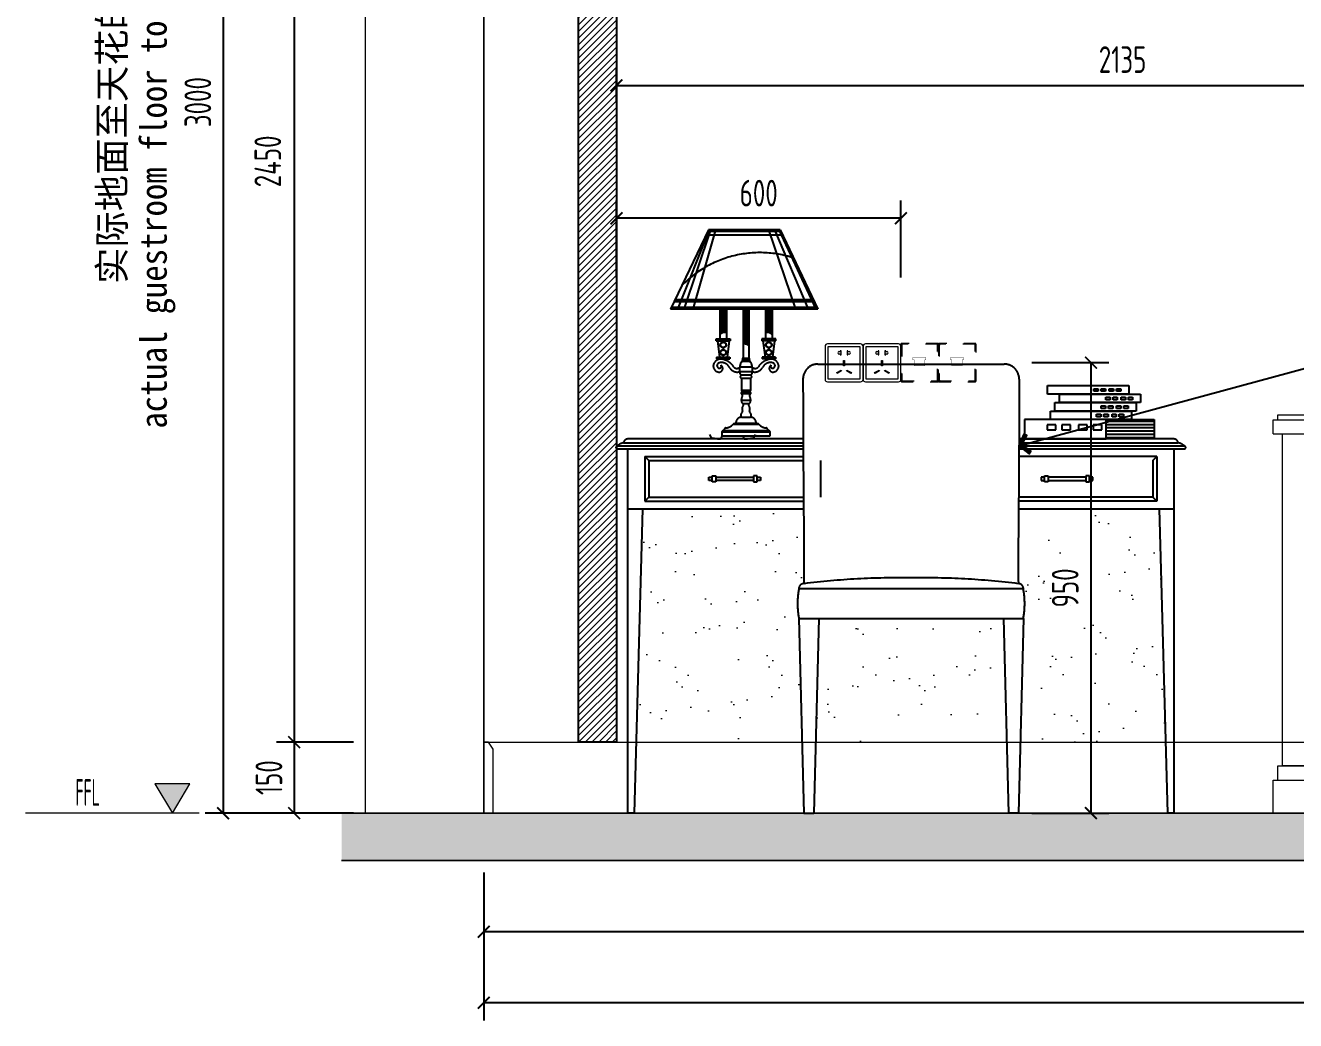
# Model space of a CAD drawing. Header units: millimetres. Extents: x 3162 to 221128, y -144913 to 11496.
# Drawn here: x 204130 to 206809, y -37702 to -35602 of the extents above; entities that cross this region are included whole.
import ezdxf
from ezdxf.enums import TextEntityAlignment as Align
from ezdxf.xclip import XClip

# ---------------------------------------------------------------- set-up
doc = ezdxf.new("R2010")
doc.units = ezdxf.units.MM
doc.header["$LTSCALE"] = 10
doc.header["$XCLIPFRAME"] = 2
doc.linetypes.add('ACAD_ISO03W100', pattern=[30, 12, -18])
doc.linetypes.add('HIDDEN2', pattern=[0.1875, 0.125, -0.0625])
doc.layers.get('Defpoints').update_dxf_attribs({"color": 250})
for name, color, linetype, lineweight in [('Contour【轮廓线】', 94, 'Continuous', 0), ('Elevation【立面图库】', 150, 'Continuous', 0), ('FC-Hatch【平面填充】', 250, 'Continuous', 0), ('FC-Refe【标注引线】', 2, 'Continuous', 0), ('FF-Fixed【固定家具】', 30, 'Continuous', 0), ('FF-Socket【电气】', 124, 'Continuous', 0), ('FF-Text【平面文字】', 2, 'Continuous', 0), ('FF-【活动成品家具】', 51, 'Continuous', 0), ('Finish【完成面】', 2, 'Continuous', 0), ('RC-dimensions', 44, 'Continuous', 0), ('RC-Modelling【天花造型】', 30, 'Continuous', 0), ('Wall【立面墙】', 252, 'Continuous', 0)]:
    doc.layers.add(name, color=color, linetype=linetype, lineweight=lineweight)
doc.layers.add('FIXTURE', color=2, linetype='Continuous')
doc.layers.add('WALL_NEW【新建墙体】', color=4, linetype='Continuous')
doc.styles.add('宋体', font='', dxfattribs={"width": 0.8})
doc.styles.add('尺寸标注', font='ARCHS.SHX', dxfattribs={"width": 0.8})
doc.styles.add('标高', font='ARCHS.SHX', dxfattribs={"width": 0.5})
doc.styles.get('宋体').set_extended_font_data('SimSun')
doc.dimstyles.new('海龙1：25', dxfattribs={"dimscale": 25, "dimtxt": 2.25, "dimasz": 1, "dimexe": 1.5, "dimexo": 1, "dimgap": 1, "dimtad": 1, "dimdec": 0, "dimrnd": 5, "dimdsep": 46, "dimtxsty": '尺寸标注', "dimblk": 'ARCHTICK', "dimblk1": 'ARCHTICK', "dimblk2": 'ARCHTICK', "dimcen": 1, "dimclrd": 44, "dimclre": 44, "dimclrt": 2, "dimadec": 0, "dimazin": 0, "dimtfac": 1, "dimtdec": 0, "dimtix": 1, "dimtmove": 2, "dimatfit": 3, "dimldrblk": 'hl_arrow2', "dimfxl": 5, "dimfxlon": 1, "dimarcsym": 0})

# ---------------------------------------------------------------- blocks, each defined once
blk = doc.blocks.new('海龙工具_踢脚线')
blk.add_lwpolyline([(20, 0), (20, 90), (10, 100), (0, 100)])
blk = doc.blocks.new('_ArchTick')
at = {"color": 2, "linetype": 'ByBlock', "const_width": 0.15}
blk.add_lwpolyline([(-0.5, -0.5), (0.5, 0.5)], dxfattribs=at)
blk = doc.blocks.new('*D549')
at = {"layer": 'Defpoints', "color": 0, "transparency": 16777216}
for p in [(204846.4, -37114.1), (204696.4, -37264.1), (204846.4, -37264.1)]:
    blk.add_point(p, dxfattribs=at)
at = {"layer": 'RC-dimensions', "color": 44, "lineweight": -2, "transparency": 16777216}
for p, q in [((204821.4, -37114.1), (204658.9, -37114.1)), ((204696.4, -37114.1), (204696.4, -37264.1)), ((204821.4, -37264.1), (204658.9, -37264.1))]:
    blk.add_line(p, q, dxfattribs=at)
at = {"layer": 'RC-dimensions', "color": 44, "lineweight": -2, "transparency": 16777216, "xscale": 25, "yscale": 25, "zscale": 25}
for p, rotation in [((204696.4, -37114.1), 90), ((204696.4, -37264.1), 270)]:
    blk.add_blockref('_ArchTick', p, dxfattribs=dict(at, rotation=rotation))
at = {"layer": 'RC-dimensions', "color": 2, "transparency": 16777216, "insert": (204643.3, -37189.1), "char_height": 56.25, "attachment_point": 5, "rotation": 90, "style": '尺寸标注'}
blk.add_mtext('150', dxfattribs=at)
blk = doc.blocks.new('hl_arrow2')
at = {"color": 2}
blk.add_line((-0.22, 0), (-1, 0), dxfattribs=at)
blk.add_lwpolyline([(-0.22, 0), (-0.86, -0.69), (-0.65, -0.86), (0, 0), (-0.65, 0.86), (-0.86, 0.69)], close=True, dxfattribs=at)
for points in [[(-0.86, 0.69), (-0.65, 0.86), (-0.22, 0), (0, 0)], [(-0.86, -0.69), (-0.65, -0.86), (-0.22, 0), (0, 0)]]:
    blk.add_solid(points, dxfattribs=at)
blk = doc.blocks.new('*D550')
at = {"layer": 'Defpoints', "color": 0, "transparency": 16777216}
for p in [(204846.4, -34264.1), (204546.4, -37264.1), (204846.4, -37264.1)]:
    blk.add_point(p, dxfattribs=at)
at = {"layer": 'RC-dimensions', "color": 44, "lineweight": -2, "transparency": 16777216}
for p, q in [((204671.4, -34264.1), (204508.9, -34264.1)), ((204546.4, -34264.1), (204546.4, -37264.1)), ((204671.4, -37264.1), (204508.9, -37264.1))]:
    blk.add_line(p, q, dxfattribs=at)
at = {"layer": 'RC-dimensions', "color": 44, "lineweight": -2, "transparency": 16777216, "xscale": 25, "yscale": 25, "zscale": 25}
for p, rotation in [((204546.4, -34264.1), 90), ((204546.4, -37264.1), 270)]:
    blk.add_blockref('_ArchTick', p, dxfattribs=dict(at, rotation=rotation))
at = {"layer": 'RC-dimensions', "color": 2, "transparency": 16777216, "insert": (204493.3, -35764.1), "char_height": 56.25, "attachment_point": 5, "rotation": 90, "style": '尺寸标注'}
blk.add_mtext('3000', dxfattribs=at)
blk = doc.blocks.new('海龍_立面标识')
at = {"style": '宋体', "width": 0.9, "flags": 8}
blk.add_attdef('FLOOR_HEIGHT', text='', height=2.25, rotation=90, dxfattribs=at).set_placement((0, 0), align=Align.CENTER)
at = {"style": '宋体', "flags": 8}
blk.add_attdef('HEIGHT', text='', height=2.25, rotation=90, dxfattribs=at).set_placement((-3.5, 0), align=Align.CENTER)
blk = doc.blocks.new('hl_Elevation-A2')
blk.add_hatch(color=150).paths.add_polyline_path([(3.74, 2.47), (2.27, 0), (0.8, 2.47)])
at = {"color": 150}
blk.add_line((0, 0), (14.67, 0), dxfattribs=at)
blk.add_lwpolyline([(3.74, 2.47), (2.27, 0), (0.8, 2.47)], close=True, dxfattribs=at)
at = {"color": 2, "style": '标高', "width": 0.8, "flags": 8}
blk.add_attdef('HEIGHT', text='', height=2.25, dxfattribs=at).set_placement((9.42, 1.75), align=Align.MIDDLE_CENTER)
blk = doc.blocks.new('*D554')
at = {"layer": 'Defpoints', "color": 0, "transparency": 16777216}
for p in [(205096.4, -37364.1), (209646.4, -37364.1), (205096.4, -37514.1)]:
    blk.add_point(p, dxfattribs=at)
at = {"layer": 'RC-dimensions', "color": 44, "lineweight": -2, "transparency": 16777216}
for p, q in [((205096.4, -37389.1), (205096.4, -37551.6)), ((209646.4, -37389.1), (209646.4, -37551.6)), ((209646.4, -37514.1), (205096.4, -37514.1))]:
    blk.add_line(p, q, dxfattribs=at)
at = {"layer": 'RC-dimensions', "color": 44, "lineweight": -2, "transparency": 16777216, "xscale": 25, "yscale": 25, "zscale": 25, "rotation": 180}
blk.add_blockref('_ArchTick', (205096.4, -37514.1), dxfattribs=at)
at = {"layer": 'RC-dimensions', "color": 44, "lineweight": -2, "transparency": 16777216, "xscale": 25, "yscale": 25, "zscale": 25}
blk.add_blockref('_ArchTick', (209646.4, -37514.1), dxfattribs=at)
at = {"layer": 'RC-dimensions', "color": 2, "transparency": 16777216, "insert": (207371.4, -37458.7), "char_height": 56.25, "attachment_point": 5, "style": '尺寸标注'}
blk.add_mtext('4550', dxfattribs=at)
blk = doc.blocks.new('*D555')
at = {"layer": 'Defpoints', "color": 0, "transparency": 16777216}
for p in [(205096.4, -37364.1), (209646.4, -37364.1), (205096.4, -37664.1)]:
    blk.add_point(p, dxfattribs=at)
at = {"layer": 'RC-dimensions', "color": 44, "lineweight": -2, "transparency": 16777216}
for p, q in [((205096.4, -37539.1), (205096.4, -37701.6)), ((209646.4, -37539.1), (209646.4, -37701.6)), ((209646.4, -37664.1), (205096.4, -37664.1))]:
    blk.add_line(p, q, dxfattribs=at)
at = {"layer": 'RC-dimensions', "color": 44, "lineweight": -2, "transparency": 16777216, "xscale": 25, "yscale": 25, "zscale": 25, "rotation": 180}
blk.add_blockref('_ArchTick', (205096.4, -37664.1), dxfattribs=at)
at = {"layer": 'RC-dimensions', "color": 44, "lineweight": -2, "transparency": 16777216, "xscale": 25, "yscale": 25, "zscale": 25}
blk.add_blockref('_ArchTick', (209646.4, -37664.1), dxfattribs=at)
at = {"layer": 'RC-dimensions', "color": 2, "transparency": 16777216, "insert": (207371.4, -37608.7), "char_height": 56.25, "attachment_point": 5, "style": '尺寸标注'}
blk.add_mtext('4550', dxfattribs=at)
blk = doc.blocks.new('海龙_05140578')
at = {"layer": 'WALL_NEW【新建墙体】'}
h = blk.add_hatch(dxfattribs=at)
h.set_pattern_fill('ANSI31', color=8, scale=20, style=0)
h.set_pattern_definition([(45, (-3175, 1275), (-44.9013, 44.9013), [])])
h.paths.add_polyline_path([(-3095, 1875), (-3175, 1875), (-3175, 1275), (-3095, 1275)])
h.paths.add_polyline_path([(-3095, -1275), (-3175, -1275), (-3175, -1875), (-3095, -1875)])
h.paths.add_polyline_path([(1355, 125), (1175, 125), (1175, -335), (1295, -335), (1295, 5), (1355, 5)])
h.paths.add_polyline_path([(1295, 1875), (1175, 1875), (1175, 1275), (1295, 1275)])
h.paths.add_polyline_path([(1295, -1575), (1175, -1575), (1175, -1875), (1295, -1875)])
h.paths.add_polyline_path([(3375, 325), (3135, 325), (3135, 125), (2157.1, 125), (2157.1, 5), (3375, 5)])
h.paths.add_polyline_path([(2320, 1875), (2200, 1875), (2200, 1275), (2320, 1275)])
blk = doc.blocks.new('立面11165974')
at = {"layer": 'FIXTURE', "linetype": 'HIDDEN2', "ltscale": 600}
h = blk.add_hatch(dxfattribs=at)
h.set_pattern_fill('ANSI31', color=8, scale=43.2, angle=315, style=0)
h.set_pattern_definition([(180, (73999.111, -28892.829), (-2e-15, 6.6), [])])
h.paths.add_polyline_path([(411.6, 750), (411.6, 788.7), (507.6, 788.7), (507.6, 750)])
at = {"layer": 'FIXTURE', "color": 8, "linetype": 'HIDDEN2', "ltscale": 600}
for p, q in [((-385.4, 1169), (-461.3, 1010.4)), ((-384.4, 1169), (-447.3, 1010.4)), ((-381.4, 1169), (-434.9, 1010.4)), ((-371.5, 1169), (-416.6, 1010.4)), ((-237, 1158.2), (-390.6, 1158.2)), ((-242.1, 1169), (-385.4, 1169)), ((-240.6, 1165.8), (-385.2, 1165.8)), ((-265.3, 1169), (-211, 1010.4)), ((-253, 1169), (-185.4, 1010.4)), ((-244.2, 1169), (-170.2, 1010.4)), ((-242.1, 1169), (-166.3, 1010.4)), ((-173.1, 1024.7), (-454.4, 1024.7)), ((-175.2, 1029.1), (-452.3, 1029.1)), ((-166.3, 1010.4), (-461.3, 1010.4)), ((-167.8, 1013.6), (-459.7, 1013.6)), ((-362.7, 1010.4), (-362.7, 950.5)), ((-361.9, 1010.4), (-361.9, 959.6)), ((-360.6, 1010.4), (-360.6, 960.8)), ((-357.1, 1010.4), (-357.1, 962.8)), ((-353.3, 1010.4), (-353.3, 963.5)), ((-349.3, 1010.4), (-349.3, 950.5)), ((-315.7, 1010.4), (-315.7, 912.8)), ((-313.4, 1010.4), (-313.4, 940.3)), ((-309.6, 1010.4), (-309.6, 939.7)), ((-307.4, 1010.4), (-307.4, 938.7)), ((-306.1, 1010.4), (-306.1, 937.3)), ((-305.6, 1010.4), (-305.6, 936.6)), ((-304.9, 1010.4), (-304.9, 912.8)), ((-271.3, 1010.4), (-271.3, 950.5)), ((-267.2, 1010.4), (-267.2, 963.5)), ((-263.5, 1010.4), (-263.5, 962.8)), ((-259.9, 1010.4), (-259.9, 960.8)), ((-258.6, 1010.4), (-258.6, 959.6)), ((-257.9, 1010.4), (-257.9, 950.5)), ((-369.9, 946.7), (-370.1, 950.5)), ((-370.1, 950.5), (-341.8, 950.5)), ((-369.9, 946.7), (-342.1, 946.7)), ((-367.7, 946.7), (-363.7, 914.2)), ((-344.3, 946.7), (-348.3, 914.2)), ((-341.8, 950.5), (-342.1, 946.7)), ((-250.4, 950.5), (-278.7, 950.5)), ((-278.7, 950.5), (-278.4, 946.7)), ((-250.7, 946.7), (-278.4, 946.7)), ((-276.3, 946.7), (-272.2, 914.2)), ((-252.9, 946.7), (-256.9, 914.2)), ((-250.7, 946.7), (-250.4, 950.5)), ((-369.6, 914.2), (-369.6, 910.4)), ((-369.6, 914.2), (-342.8, 914.2)), ((-369.6, 910.4), (-342.8, 910.4)), ((-342.8, 914.2), (-342.8, 910.4)), ((-297.7, 893.8), (-322.8, 893.8)), ((-317.6, 906.4), (-303, 906.4)), ((-303.2, 909.3), (-317.3, 909.3)), ((-303.6, 911.4), (-317, 911.4)), ((-303.6, 905), (-317, 905)), ((-251, 914.2), (-277.8, 914.2)), ((-277.8, 914.2), (-277.8, 910.4)), ((-251, 910.4), (-277.8, 910.4)), ((-251, 914.2), (-251, 910.4)), ((-166.1, 900), (207.2, 900)), ((-297.5, 884.7), (-323.1, 884.7)), ((-301.5, 877.5), (-319, 877.5)), ((-319, 871.4), (-319, 847)), ((-301.5, 871.4), (-319, 871.4)), ((-301.5, 871.4), (-301.5, 847)), ((-301.5, 847), (-319, 847)), ((-301.5, 843.7), (-319, 843.7)), ((-301.5, 840.3), (-319, 840.3)), ((293.9, 839.9), (293.9, 857)), ((293.9, 857), (456.7, 857)), ((456.7, 857), (456.7, 839.9)), ((-301.5, 826.9), (-319, 826.9)), ((-305, 820.1), (-315.6, 820.1)), ((456.7, 839.9), (293.9, 839.9)), ((308.7, 805.8), (308.7, 822.8)), ((308.7, 822.8), (471.4, 822.8)), ((317.8, 822.8), (317.8, 839.9)), ((317.8, 839.9), (480.5, 839.9)), ((480.5, 822.8), (317.8, 822.8)), ((471.4, 822.8), (471.4, 805.8)), ((480.5, 839.9), (480.5, 822.8)), ((-301.5, 793.3), (-319, 793.3)), ((-301.5, 793.3), (-319, 793.3)), ((299.6, 788.7), (299.6, 805.8)), ((299.6, 805.8), (462.3, 805.8)), ((471.4, 805.8), (308.7, 805.8)), ((462.3, 805.8), (462.3, 788.7)), ((-358.3, 764.4), (-262.8, 764.4)), ((-263.9, 766.3), (-356.6, 766.3)), ((-283.9, 778.9), (-336.7, 778.9)), ((-288.8, 780.7), (-331.9, 780.7)), ((247.8, 788.7), (247.8, 750)), ((411.6, 788.7), (247.8, 788.7)), ((462.3, 788.7), (299.6, 788.7)), ((411.6, 788.7), (507.6, 788.7)), ((411.6, 750), (411.6, 788.7)), ((411.6, 750), (411.6, 788.7)), ((507.6, 788.7), (507.6, 750)), ((-555.9, 742), (-195.7, 742)), ((-195.7, 750), (-547.9, 750)), ((-383.5, 758.9), (-379.9, 752.1)), ((-358.4, 755.5), (-361.3, 750)), ((-262.2, 755.5), (-358.4, 755.5)), ((-316.7, 755.5), (-313.9, 750)), ((-291.6, 758.9), (-295.2, 752)), ((547.9, 750), (236.8, 750)), ((236.8, 742), (555.9, 742)), ((247.8, 750), (411.6, 750)), ((507.6, 750), (411.6, 750)), ((-567.9, 736), (-195.7, 736)), ((-567.9, 730), (-195.6, 730)), ((-512.9, 715), (-195.5, 715)), ((-504.9, 707), (-512.9, 715)), ((-512.9, 715), (-512.9, 625)), ((236.7, 730), (567.9, 730)), ((512.9, 715), (236.7, 715)), ((236.8, 736), (567.9, 736)), ((504.9, 707), (512.9, 715)), ((512.9, 715), (512.9, 625)), ((-504.9, 707), (-195.5, 707)), ((-504.9, 707), (-504.9, 633)), ((-160.9, 707), (-160.9, 633)), ((504.9, 707), (504.9, 633)), ((-504.9, 633), (-512.9, 625)), ((-512.9, 625), (-194.9, 625)), ((-504.9, 633), (-195, 633)), ((504.9, 633), (236.1, 633)), ((512.9, 625), (236.1, 625)), ((504.9, 633), (512.9, 625)), ((-547.9, 610), (-194.8, 610)), ((-517.9, 610), (-534.2, 0)), ((235.9, 610), (547.9, 610)), ((517.9, 610), (534.2, 0)), ((-204.4, 450), (245.6, 450)), ((-204.4, 390), (245.6, 390)), ((-204.4, 390), (-194.4, 0)), ((-164.4, 390), (-174.4, 0)), ((205.6, 390), (215.6, 0)), ((245.6, 390), (235.6, 0)), ((-534.2, 0), (-547.9, 0)), ((-194.4, 0), (-174.4, 0)), ((235.6, 0), (215.6, 0)), ((547.9, 0), (534.2, 0))]:
    blk.add_line(p, q, dxfattribs=at)
for points in [[(-323.1, 884.7, -0.340587), (-343.5, 893.3, 0.384394), (-365.2, 902.1, 0.620613), (-365.5, 892.2, 0.76288), (-360.1, 897.6, -0.648297), (-362.6, 884.1, -0.619916), (-374, 902.4, -0.312683), (-358.5, 909.8, -0.218759), (-334.6, 893.9, 0.419793), (-322.8, 893.8, 3.372215)], [(-317, 905, 0.278975), (-321.3, 901.6, 0.097725), (-322.8, 882.1, 0.262233), (-319, 877.5)], [(-315.7, 913, -0.414419), (-317, 911.4, 0.414675), (-317.3, 909.3, 0.367029), (-317.6, 906.4, 0.894042), (-317, 905, 0.071876)], [(-304.9, 913, 0.414419), (-303.6, 911.4, -0.414675), (-303.2, 909.3, -0.367029), (-303, 906.4, -0.894042), (-303.6, 905, -0.071876)], [(-303.6, 905, -0.278975), (-299.3, 901.6, -0.097725), (-297.7, 882.1, -0.262233), (-301.5, 877.5)], [(-297.5, 884.7, 0.340587), (-277, 893.3, -0.384394), (-255.4, 902.1, -0.620613), (-255, 892.2, -0.76288), (-260.4, 897.6, 0.648297), (-257.9, 884.1, 0.619916), (-246.6, 902.4, 0.312683), (-262, 909.8, 0.218759), (-285.9, 893.9, -0.419793), (-297.7, 893.8, -3.372215)], [(-319, 877.5, 0.910362), (-319, 871.4)], [(-301.5, 877.5, -0.910362), (-301.5, 871.4)], [(-319, 847, -0.705081), (-319, 843.7, 0.732868), (-319, 840.3, -0.498421), (-317.5, 836.2, 0.158011), (-319.6, 826.1)], [(-301.5, 847, 0.705081), (-301.5, 843.7, -0.732868), (-301.5, 840.3, 0.498421), (-303, 836.2, -0.158011), (-300.9, 826.1)], [(-315.6, 820.1, -0.447563), (-316.2, 816.7, 0.234906), (-317.3, 805.9, -0.341212), (-318.3, 802.6, 0.474969), (-319, 793.3, 0.401145)], [(-319.6, 826.1, 0.27681), (-315.6, 820.1)], [(-305, 820.1, 0.447563), (-304.4, 816.7, -0.234906), (-303.2, 805.9, 0.341212), (-302.2, 802.6, -0.474969), (-301.5, 793.3, -0.401145)], [(-300.9, 826.1, -0.27681), (-305, 820.1)], [(-319, 793.3, 0.254708), (-327.6, 789.9, 0.149285), (-330.5, 783.1, -0.367808), (-333, 780.7, 0.20011), (-336.7, 778.9, -0.198536), (-350.7, 772.1, 0.352001), (-353.5, 769.6, -0.314681), (-356.6, 766.3, 0.451111), (-358.4, 763.3), (-358.4, 755.5)], [(-301.5, 793.3, -0.254708), (-293, 789.9, -0.149285), (-290, 783.1, 0.367808), (-287.5, 780.7, -0.20011), (-283.9, 778.9, 0.198536), (-269.9, 772.1, -0.352001), (-267.1, 769.6, 0.314681), (-263.9, 766.3, -0.451111), (-262.2, 763.3), (-262.2, 755.5)]]:
    blk.add_lwpolyline(points, format="xyb", dxfattribs=at)
for points in [[(395.3, 850.6), (395.3, 845.5), (386.8, 845.5), (386.8, 850.6)], [(409.8, 850.6), (409.8, 845.5), (401.3, 845.5), (401.3, 850.6)], [(426, 850.6), (426, 845.5), (417.5, 845.5), (417.5, 850.6)], [(440.6, 850.6), (440.6, 845.5), (432, 845.5), (432, 850.6)], [(410.1, 816.5), (410.1, 811.3), (401.6, 811.3), (401.6, 816.5)], [(419.2, 833.5), (419.2, 828.4), (410.7, 828.4), (410.7, 833.5)], [(424.6, 816.5), (424.6, 811.3), (416.1, 811.3), (416.1, 816.5)], [(433.7, 833.5), (433.7, 828.4), (425.2, 828.4), (425.2, 833.5)], [(440.8, 816.5), (440.8, 811.3), (432.3, 811.3), (432.3, 816.5)], [(449.9, 833.5), (449.9, 828.4), (441.4, 828.4), (441.4, 833.5)], [(455.3, 816.5), (455.3, 811.3), (446.8, 811.3), (446.8, 816.5)], [(464.4, 833.5), (464.4, 828.4), (455.9, 828.4), (455.9, 833.5)], [(401, 799.4), (401, 794.3), (392.4, 794.3), (392.4, 799.4)], [(415.5, 799.4), (415.5, 794.3), (407, 794.3), (407, 799.4)], [(431.7, 799.4), (431.7, 794.3), (423.2, 794.3), (423.2, 799.4)], [(446.2, 799.4), (446.2, 794.3), (437.7, 794.3), (437.7, 799.4)], [(293.1, 778.6), (293.1, 768.1), (310.6, 768.1), (310.6, 778.6)], [(322.7, 778.6), (322.7, 768.1), (340.2, 768.1), (340.2, 778.6)], [(355.9, 778.6), (355.9, 768.1), (373.3, 768.1), (373.3, 778.6)], [(385.5, 778.6), (385.5, 768.1), (402.9, 768.1), (402.9, 778.6)], [(-378, 676.2), (-370.4, 676.2), (-370.4, 663.8), (-378, 663.8)], [(-287.9, 676.2), (-295.5, 676.2), (-295.5, 663.8), (-287.9, 663.8)], [(287.9, 676.2), (295.5, 676.2), (295.5, 663.8), (287.9, 663.8)], [(378, 676.2), (370.4, 676.2), (370.4, 663.8), (378, 663.8)]]:
    blk.add_lwpolyline(points, close=True, dxfattribs=at)
for points in [[(-547.9, 730), (-547.9, 0)], [(547.9, 0), (547.9, 730)], [(-378, 666.7), (-385, 666.7), (-385, 673.3), (-378, 673.3)], [(-370.4, 673.3), (-295.5, 673.3)], [(-295.5, 666.7), (-370.4, 666.7)], [(-287.9, 673.3), (-280.9, 673.3), (-280.9, 666.7), (-287.9, 666.7)], [(287.9, 673.3), (280.9, 673.3), (280.9, 666.7), (287.9, 666.7)], [(370.4, 673.3), (295.5, 673.3)], [(295.5, 666.7), (370.4, 666.7)], [(378, 666.7), (385, 666.7), (385, 673.3), (378, 673.3)]]:
    blk.add_lwpolyline(points, dxfattribs=at)
for centre, radius in [((-355.9, 938.5), 5.88), ((-355.9, 938.5), 5.16), ((-264.6, 938.5), 5.88), ((-264.6, 938.5), 5.16), ((-355.9, 923.3), 5.88), ((-355.9, 923.3), 5.16), ((-264.6, 923.3), 5.88), ((-264.6, 923.3), 5.16)]:
    blk.add_circle(centre, radius, dxfattribs=at)
for centre, radius, start, end in [((-282.6, 905.3), 218.1, 72.0195, 135.7427), ((-353.1, 951.5), 12, 71.3744, 143.3848), ((-267.5, 951.5), 12, 36.6152, 108.6256), ((-313.5, 928.3), 12, 44.1677, 100.389), ((-166.1, 870), 30, 90, 180.0812), ((207.2, 870), 30, 359.9188, 90), ((-554, 723.2), 18.9, 95.8103, 137.3198), ((-546.3, 740.4), 9.77, 99.6111, 170.3889), ((-337.5, 1051.2), 302.1, 261.9373, 265.496), ((-337.5, 1051.2), 302.1, 274.4954, 278.053), ((546.3, 740.4), 9.77, 9.6111, 80.3889), ((554, 723.2), 18.9, 42.6802, 84.1897), ((-567.9, 733), 3, 90, 270), ((567.9, 733), 3, 270, 90), ((-194.4, 450), 10, 90, 180), ((-4.4, -1066.9), 1538.6, 89.0714, 97.0957), ((45.5, -1066.9), 1538.6, 82.9043, 90.9286), ((235.6, 450), 10, 0, 90), ((-39.5, 420), 167.6, 169.6902, 190.3098), ((80.6, 420), 167.6, 349.6902, 10.3098)]:
    blk.add_arc(centre, radius, start, end, dxfattribs=at)
for points in [[(-196.1, 870), (-195.7, 610.7), (-193.2, 512.6), (-194.4, 461.4), (-194.4, 460)], [(237.2, 870), (236.8, 610.7), (234.3, 512.6), (235.5, 461.4), (235.6, 460)]]:
    blk.add_open_spline(points, degree=3, knots=[190.757336, 190.757336, 190.757336, 190.757336, 485.422582, 489.783267, 489.783267, 489.783267, 489.783267], dxfattribs=at)
blk = doc.blocks.new('海龙_05146770')
at = {"layer": 'FF-【活动成品家具】'}
for p, q in [((-740, 420), (740, 420)), ((-750, 380), (750, 380)), ((-740, -320), (740, -320)), ((-750, -350), (750, -350)), ((-750, -420), (750, -420))]:
    blk.add_line(p, q, dxfattribs=at)
at = {"layer": 'FF-【活动成品家具】', "color": 8}
for p, q in [((-740, 410), (740, 410)), ((-80, 300), (-100, 270)), ((-80, 300), (-100, -220)), ((80, 300), (100, 270)), ((80, 300), (100, -220)), ((-650, 250), (-630, 243.3)), ((-455, 250), (-475, 243.3)), ((455, 250), (475, 243.3)), ((650, 250), (630, 243.3)), ((-295, -240), (-275, 231)), ((295, -240), (275, 231)), ((-650, -240), (-630, -220)), ((-455, -240), (-475, -220)), ((-80, -240), (-275, -220)), ((80, -240), (275, -220)), ((455, -240), (475, -220)), ((650, -240), (630, -220))]:
    blk.add_line(p, q, dxfattribs=at)
at = {"layer": 'FF-【活动成品家具】'}
for points in [[(-750, 380), (-750, 410), (-740, 410), (-740, 420)], [(750, 380), (750, 410), (740, 410), (740, 420)], [(-750, -420), (-750, -350), (-740, -350), (-740, -320), (-730, -320), (-730, 380)], [(-395, -420), (-395, -350), (-385, -350), (-385, -320), (-375, -320), (-375, 380)], [(395, -420), (395, -350), (385, -350), (385, -320), (375, -320), (375, 380)], [(750, -420), (750, -350), (740, -350), (740, -320), (730, -320), (730, 380)]]:
    blk.add_lwpolyline(points, dxfattribs=at)
for points in [[(-730, 380), (-375, 380), (-375, -320), (-730, -320)], [(-730, 380), (-375, 380), (-375, -320), (-730, -320)], [(-375, 380), (0, 380), (0, -320), (-375, -320)]]:
    blk.add_lwpolyline(points, close=True, dxfattribs=at)
for points in [[(-455, 250), (-455, -240), (-650, -240), (-650, 250, -0.51712)], [(650, 250), (650, -240), (455, -240), (455, 250, -0.51712)]]:
    blk.add_lwpolyline(points, format="xyb", close=True, dxfattribs=at)
at = {"layer": 'FF-【活动成品家具】', "color": 8}
for points in [[(-457.7, 249.1), (-457.7, -237.3), (-647.3, -237.3), (-647.3, 249.1, -0.512547)], [(-459.5, 248.6), (-459.5, -235.5), (-645.5, -235.5), (-645.5, 248.6, -0.509313)], [(-82.7, 295.9), (-82.7, -237.3), (-292.3, -237.3), (-292.3, 247.4, 0.092778)], [(82.7, 295.9), (82.7, -237.3), (292.3, -237.3), (292.3, 247.4, -0.092778)], [(647.3, 249.1), (647.3, -237.3), (457.7, -237.3), (457.7, 249.1, -0.512547)], [(645.5, 248.6), (645.5, -235.5), (459.5, -235.5), (459.5, 248.6, -0.509313)], [(-468.2, 245.7), (-468.2, -226.8), (-636.8, -226.8), (-636.8, 245.7, -0.493022)], [(-469.8, 245.1), (-469.8, -225.2), (-635.2, -225.2), (-635.2, 245.1, -0.489692)], [(-474.7, 243.4), (-474.7, -220.3), (-630.3, -220.3), (-630.3, 243.4, -0.479414)], [(-475, 243.3), (-475, -220), (-630, -220), (-630, 243.3, -0.478825)], [(-84.5, 293.1), (-84.5, -235.5), (-290.5, -235.5), (-290.5, 245.7, 0.090816)], [(-93.2, 280.1), (-93.2, -226.8), (-281.8, -226.8), (-281.8, 237.5, 0.081761)], [(-94.8, 277.6), (-94.8, -225.2), (-280.2, -225.2), (-280.2, 235.9, 0.080064)], [(-99.7, 270.4), (-99.7, -220.3), (-275.3, -220.3), (-275.3, 231.3, 0.07512)], [(-100, 270), (-100, -220), (-275, -220), (-275, 231, 0.074849)], [(84.5, 293.1), (84.5, -235.5), (290.5, -235.5), (290.5, 245.7, -0.090816)], [(93.2, 280.1), (93.2, -226.8), (281.8, -226.8), (281.8, 237.5, -0.081761)], [(94.8, 277.6), (94.8, -225.2), (280.2, -225.2), (280.2, 235.9, -0.080064)], [(99.7, 270.4), (99.7, -220.3), (275.3, -220.3), (275.3, 231.3, -0.07512)], [(100, 270), (100, -220), (275, -220), (275, 231, -0.074849)], [(636.8, 245.7), (636.8, -226.8), (468.2, -226.8), (468.2, 245.7, -0.493022)], [(635.2, 245.1), (635.2, -225.2), (469.8, -225.2), (469.8, 245.1, -0.489692)], [(630.3, 243.4), (630.3, -220.3), (474.7, -220.3), (474.7, 243.4, -0.479414)], [(630, 243.3), (630, -220), (475, -220), (475, 243.3, -0.478825)]]:
    blk.add_lwpolyline(points, format="xyb", close=True, dxfattribs=at)
at = {"layer": 'FF-【活动成品家具】'}
for points in [[(-80, 300), (-80, 300), (-80, -240), (-295, -240), (-295, 250, 0.0961), (-79.1, 300.4)], [(80, 300), (80, 300), (80, -240), (295, -240), (295, 250, -0.0961), (79.1, 300.4)]]:
    blk.add_lwpolyline(points, format="xyb", dxfattribs=at)
blk = doc.blocks.new('*D659')
at = {"layer": 'Defpoints', "color": 0, "transparency": 16777216}
for p in [(206227.2, -36313.7), (206227.2, -37264.1), (206377.2, -37264.1)]:
    blk.add_point(p, dxfattribs=at)
at = {"layer": 'RC-dimensions', "color": 44, "lineweight": -2, "transparency": 16777216}
for p, q in [((206252.2, -36313.7), (206414.7, -36313.7)), ((206377.2, -36313.7), (206377.2, -37264.1)), ((206252.2, -37264.1), (206414.7, -37264.1))]:
    blk.add_line(p, q, dxfattribs=at)
at = {"layer": 'RC-dimensions', "color": 44, "lineweight": -2, "transparency": 16777216, "xscale": 25, "yscale": 25, "zscale": 25}
for p, rotation in [((206377.2, -36313.7), 90), ((206377.2, -37264.1), 270)]:
    blk.add_blockref('_ArchTick', p, dxfattribs=dict(at, rotation=rotation))
at = {"layer": 'RC-dimensions', "color": 2, "transparency": 16777216, "insert": (206322.9, -36788.9), "char_height": 56.25, "attachment_point": 5, "rotation": 90, "style": '尺寸标注'}
blk.add_mtext('950', dxfattribs=at)
blk = doc.blocks.new('海龙工具_插座_300高')
at = {"linetype": 'ACAD_ISO03W100', "ltscale": 0.2}
blk.add_lwpolyline([(-39.6, 38.3), (-39.6, -39, 0.414214), (-37.8, -40.8), (37.8, -40.8, 0.414214), (39.6, -39), (39.6, 38.3, 0.414214), (37.8, 40.1), (-37.8, 40.1, 0.414214)], format="xyb", close=True, dxfattribs=at)
at = {"color": 8, "linetype": 'ACAD_ISO03W100', "ltscale": 0.2}
blk.add_lwpolyline([(-37.8, 36.5), (-37.8, -37.2, 0.414214), (-36, -39), (36, -39, 0.414214), (37.8, -37.2), (37.8, 36.5, 0.414214), (36, 38.3), (-36, 38.3, 0.414214)], format="xyb", close=True, dxfattribs=at)
at = {"linetype": 'ACAD_ISO03W100', "ltscale": 0.2, "const_width": 0.675}
blk.add_lwpolyline([(-14.2, 10.2), (13, 10.2), (13, 5.7), (10.5, 5.7), (10.5, -7.1), (-11.7, -7.1), (-11.7, 5.7), (-14.2, 5.7)], close=True, dxfattribs=at)
blk = doc.blocks.new('海龙_05148590')
at = {"layer": 'FF-Socket【电气】'}
for points in [[(40, -35), (40, 35, 0.414214), (35, 40), (-35, 40, 0.414214), (-40, 35), (-40, -35, 0.414214), (-35, -40), (35, -40, 0.414214)], [(-7.9, 16.7), (-6.3, 16.7), (-6.3, 25.5), (-7.9, 25.5), (-7.9, 23.5), (-9.5, 23.5, 1.571411), (-9.5, 18.7), (-7.9, 18.7)], [(7.9, 23.5), (7.9, 25.5), (6.3, 25.5), (6.3, 16.7), (7.9, 16.7), (7.9, 18.7), (9.5, 18.7, 1.571411), (9.5, 23.5)]]:
    blk.add_lwpolyline(points, format="xyb", close=True, dxfattribs=at)
for points in [[(34, -34), (34, 34), (-34, 34), (-34, -34)], [(-1, -6.1), (-1, 4.7), (1, 4.7), (1, -6.1)], [(-5.3, -16.8), (-14.5, -22.2), (-15.5, -20.5), (-6.2, -15.2)], [(6.2, -15.2), (15.5, -20.5), (14.5, -22.2), (5.3, -16.8)]]:
    blk.add_lwpolyline(points, close=True, dxfattribs=at)
blk = doc.blocks.new('海龙_05144233')
at = {"layer": 'FF-Socket【电气】'}
for points in [[(40, -35), (40, 35, 0.414214), (35, 40), (-35, 40, 0.414214), (-40, 35), (-40, -35, 0.414214), (-35, -40), (35, -40, 0.414214)], [(-7.9, 16.7), (-6.3, 16.7), (-6.3, 25.5), (-7.9, 25.5), (-7.9, 23.5), (-9.5, 23.5, 1.571411), (-9.5, 18.7), (-7.9, 18.7)], [(7.9, 23.5), (7.9, 25.5), (6.3, 25.5), (6.3, 16.7), (7.9, 16.7), (7.9, 18.7), (9.5, 18.7, 1.571411), (9.5, 23.5)]]:
    blk.add_lwpolyline(points, format="xyb", close=True, dxfattribs=at)
for points in [[(34, -34), (34, 34), (-34, 34), (-34, -34)], [(-1, -6.1), (-1, 4.7), (1, 4.7), (1, -6.1)], [(-5.3, -16.8), (-14.5, -22.2), (-15.5, -20.5), (-6.2, -15.2)], [(6.2, -15.2), (15.5, -20.5), (14.5, -22.2), (5.3, -16.8)]]:
    blk.add_lwpolyline(points, close=True, dxfattribs=at)
blk = doc.blocks.new('海龙_05147300')
at = {"layer": 'FF-Fixed【固定家具】'}
for name, p in [('海龙_05148590', (-119.2, -0.4)), ('海龙_05144233', (-39.2, -0.4))]:
    blk.add_blockref(name, p, dxfattribs=at)
at = {"layer": 'FF-Socket【电气】'}
for p in [(40.4, 0.4), (119.6, 0.4)]:
    blk.add_blockref('海龙工具_插座_300高', p, dxfattribs=at)
blk = doc.blocks.new('*D662')
at = {"layer": 'Defpoints', "color": 0, "transparency": 16777216}
for p in [(205376.4, -36009.2), (205376.4, -36159.2), (205976.4, -36159.2)]:
    blk.add_point(p, dxfattribs=at)
at = {"layer": 'RC-dimensions', "color": 44, "lineweight": -2, "transparency": 16777216}
for p, q in [((205376.4, -36134.2), (205376.4, -35971.7)), ((205976.4, -36134.2), (205976.4, -35971.7)), ((205976.4, -36009.2), (205376.4, -36009.2))]:
    blk.add_line(p, q, dxfattribs=at)
at = {"layer": 'RC-dimensions', "color": 44, "lineweight": -2, "transparency": 16777216, "xscale": 25, "yscale": 25, "zscale": 25, "rotation": 180}
blk.add_blockref('_ArchTick', (205376.4, -36009.2), dxfattribs=at)
at = {"layer": 'RC-dimensions', "color": 44, "lineweight": -2, "transparency": 16777216, "xscale": 25, "yscale": 25, "zscale": 25}
blk.add_blockref('_ArchTick', (205976.4, -36009.2), dxfattribs=at)
at = {"layer": 'RC-dimensions', "color": 2, "transparency": 16777216, "insert": (205676.4, -35956.1), "char_height": 56.25, "attachment_point": 5, "style": '尺寸标注'}
blk.add_mtext('600', dxfattribs=at)
blk = doc.blocks.new('*D670')
at = {"layer": 'Defpoints', "color": 0, "transparency": 16777216}
for p in [(207511.4, -35728.7), (205376.4, -35789.1), (207511.4, -35919.3)]:
    blk.add_point(p, dxfattribs=at)
at = {"layer": 'RC-dimensions', "color": 44, "lineweight": -2, "transparency": 16777216}
for p, q in [((205376.4, -35764.1), (205376.4, -35691.2)), ((207511.4, -35853.7), (207511.4, -35691.2)), ((205376.4, -35728.7), (207511.4, -35728.7))]:
    blk.add_line(p, q, dxfattribs=at)
at = {"layer": 'RC-dimensions', "color": 44, "lineweight": -2, "transparency": 16777216, "xscale": 25, "yscale": 25, "zscale": 25, "rotation": 180}
blk.add_blockref('_ArchTick', (205376.4, -35728.7), dxfattribs=at)
at = {"layer": 'RC-dimensions', "color": 44, "lineweight": -2, "transparency": 16777216, "xscale": 25, "yscale": 25, "zscale": 25}
blk.add_blockref('_ArchTick', (207511.4, -35728.7), dxfattribs=at)
at = {"layer": 'RC-dimensions', "color": 2, "transparency": 16777216, "insert": (206443.9, -35674.4), "char_height": 56.25, "attachment_point": 5, "style": '尺寸标注'}
blk.add_mtext('2135', dxfattribs=at)
blk = doc.blocks.new('*D742')
at = {"layer": 'Defpoints', "color": 0, "transparency": 16777216}
for p in [(204846.4, -34664.1), (204696.4, -37114.1), (204846.4, -37114.1)]:
    blk.add_point(p, dxfattribs=at)
at = {"layer": 'RC-dimensions', "color": 44, "lineweight": -2, "transparency": 16777216}
for p, q in [((204821.4, -34664.1), (204658.9, -34664.1)), ((204696.4, -34664.1), (204696.4, -37114.1)), ((204821.4, -37114.1), (204658.9, -37114.1))]:
    blk.add_line(p, q, dxfattribs=at)
at = {"layer": 'RC-dimensions', "color": 44, "lineweight": -2, "transparency": 16777216, "xscale": 25, "yscale": 25, "zscale": 25}
for p, rotation in [((204696.4, -34664.1), 90), ((204696.4, -37114.1), 270)]:
    blk.add_blockref('_ArchTick', p, dxfattribs=dict(at, rotation=rotation))
at = {"layer": 'RC-dimensions', "color": 2, "transparency": 16777216, "insert": (204640.9, -35889.1), "char_height": 56.25, "attachment_point": 5, "rotation": 90, "style": '尺寸标注'}
blk.add_mtext('2450', dxfattribs=at)

msp = doc.modelspace()

# ---------------------------------------------------------------- hatches: boundary and pattern name
at = {"layer": 'FC-Hatch【平面填充】'}
h = msp.add_hatch(dxfattribs=at)
h.set_pattern_fill('ANSI31', color=256, scale=3.15, style=0)
h.set_pattern_definition([(45, (205296.403, -37114.124), (-7.07195, 7.07195), [])])
h.paths.add_polyline_path([(205376.4, -34564.1), (205296.4, -34564.1), (205296.4, -37114.1), (205376.4, -37114.1)])
h = msp.add_hatch(dxfattribs=at)
h.set_pattern_fill('AR-SAND', color=256, scale=2.5, style=0)
h.set_pattern_definition([(37.5, (206223.51, -37114.12), (-4, 122.353), [0, -96.52, 0, -107.95, 0, -103.1875]), (7.5, (206223.51, -37114.12), (112.38, 179.206), [0, -52.07, 0, -86.995, 0, -33.3375]), (327.5, (206145.4, -37114.12), (197.748, 0.359), [0, -31.75, 0, -114.3, 0, -149.225]), (317.5, (206145.4, -37114.12), (190.89, 55.732), [0, -15.875, 0, -74.93, 0, -85.725])])
edge = h.paths.add_edge_path()
edge.add_line((206521.4, -36622), (206224.5, -36622))
edge.add_spline(control_points=[(206224.5, -36622), (206223.9, -36702.4), (206223.4, -36748.2), (206224, -36778.4), (206224.1, -36779.9)], knot_values=[321.973231, 321.973231, 321.973231, 321.973231, 485.422582, 489.783267, 489.783267, 489.783267, 489.783267], degree=3, periodic=0)
edge.add_arc((206224.1, -36790.4), 10.5, 0, 90, ccw=False)
edge.add_arc((206061.1, -36822), 176.4, -10.3098, 10.3098, ccw=False)
edge.add_line((206234.7, -36853.6), (206228, -37114.1))
edge.add_line((206228, -37114.1), (206534.5, -37114.1))
edge.add_line((206534.5, -37114.1), (206521.4, -36622))
h.paths.add_polyline_path([(206192.6, -36853.6), (205803.1, -36853.6), (205796.4, -37114.1), (206199.2, -37114.1)])
edge = h.paths.add_edge_path()
edge.add_arc((205934.6, -36822), 176.4, 169.6902, 190.3098)
edge.add_line((205761, -36853.6), (205767.7, -37114.1))
edge.add_line((205767.7, -37114.1), (205417.9, -37114.1))
edge.add_line((205417.9, -37114.1), (205431, -36622))
edge.add_line((205431, -36622), (205771.1, -36622))
edge.add_spline(control_points=[(205771.1, -36622), (205771.7, -36702.4), (205772.3, -36748.2), (205771.6, -36778.4), (205771.5, -36779.9)], knot_values=[321.973231, 321.973231, 321.973231, 321.973231, 485.422582, 489.783267, 489.783267, 489.783267, 489.783267], degree=3, periodic=0)
edge.add_arc((205771.5, -36790.4), 10.5, 90, 180)
h = msp.add_hatch(dxfattribs=at)
h.set_pattern_fill('钢筋混凝土', color=256, scale=50, angle=180, style=0, pattern_type=2)
h.set_pattern_definition([(225, (110819.52, 0), (35.35534, -35.35534), []), (230, (110819.52, 0), (-71.726018, 6.275218), [7.5, -82.5]), (175, (110819.52, 0), (13.87511, -75.21923), [6, -66]), (280.4514, (110813.54, 0.52), (-57.85092, -68.94393), [6.374, -70.1142]), (226.1842, (110819.52, -20), (-106.72409, 16.55189), [11.25, -123.75]), (276.6356, (110810.63, -18.62), (-93.46626, -97.41178), [9.56105, -105.1713]), (171.1842, (110819.52, -20), (-93.46618, -97.41189), [9, -99]), (201, (110809.52, -15), (-59.690703, 40.261893), [7.5, -82.5]), (146, (110809.52, -15), (-24.33156, -72.515006), [6, -66]), (251.4514, (110804.546, -11.645), (-84.022234, -32.253037), [6.374, -70.1142]), (217.5, (110819.52, 0), (-1.2159855, -33.2893854), [0.5, -65.2, 0.5, -67, 0.5, -66.25]), (187.5, (110819.52, 0), (-26.306954, -39.441171), [0.5, -38.2, 0.5, -63.7, 0.5, -25.25]), (147.5, (110841.82, -3e-15), (-53.3822436, 2.255487), [0.5, -25, 0.5, -78, 0.5, -103.5]), (137.5, (110851.82, -4e-15), (-58.318617, -10.010498), [0.5, -32.5, 0.5, -51.8, 0.5, -73.5])])
h.paths.add_polyline_path([(204796.4, -37364.1), (204796.4, -37264.1), (209816.4, -37264.1), (209816.4, -37364.1)])

# ---------------------------------------------------------------- linework, layer by layer
at = {"layer": 'Contour【轮廓线】'}
for p, q in [((205096.4, -37114.1), (209646.4, -37114.1)), ((205096.4, -37114.1), (205399.4, -37114.1)), ((205417.9, -37114.1), (205767.7, -37114.1)), ((205796.4, -37114.1), (206199.2, -37114.1)), ((206228, -37114.1), (206534.5, -37114.1)), ((206553, -37114.1), (206781.4, -37114.1))]:
    msp.add_line(p, q, dxfattribs=at)
at = {"layer": 'Finish【完成面】'}
for p, q in [((205096.4, -34264.1), (205096.4, -37264.1)), ((205096.4, -37264.1), (209646.4, -37264.1))]:
    msp.add_line(p, q, dxfattribs=at)
at = {"layer": 'WALL_NEW【新建墙体】'}
msp.add_lwpolyline([(205296.4, -34264.1), (205376.4, -34264.1), (205376.4, -37114.1), (205296.4, -37114.1)], close=True, dxfattribs=at)
at = {"layer": 'Wall【立面墙】'}
for points in [[(205096.4, -37264.1), (205096.4, -34314.1), (204846.4, -34314.1), (204846.4, -37264.1)], [(204796.4, -37264.1), (204796.4, -37264.1), (209816.4, -37264.1), (209816.4, -37264.1)], [(204796.4, -37364.1), (204796.4, -37364.1), (209816.4, -37364.1), (209816.4, -37364.1)]]:
    msp.add_lwpolyline(points, close=True, dxfattribs=at)

# ---------------------------------------------------------------- block references
at = {"layer": 'Contour【轮廓线】', "yscale": 1.5}
msp.add_blockref('海龙工具_踢脚线', (205096.4, -37264.1), dxfattribs=at)
msp.add_blockref('海龙工具_踢脚线', (205096.4, -37264.1), dxfattribs=at)
at = {"layer": 'Elevation【立面图库】'}
ref = msp.add_blockref('hl_Elevation-A2', (204496.4, -37264.1), dxfattribs=dict(at, xscale=-25, yscale=25, zscale=25))
ref.add_attrib('HEIGHT', 'FFL', dxfattribs={"layer": '0', "color": 2, "height": 56.25, "style": '标高', "width": 0.5}).set_placement((204260.9, -37220.4), align=Align.MIDDLE_CENTER)
at = {"layer": 'FF-Fixed【固定家具】'}
msp.add_blockref('海龙_05147300', (205975.6, -36313.7), dxfattribs=at)
at = {"layer": 'FF-Text【平面文字】'}
ref = msp.add_blockref('海龍_立面标识', (204427.7, -35764.1), dxfattribs=dict(at, xscale=25, yscale=25, zscale=25))
ref.add_attrib('FLOOR_HEIGHT', 'actual guestroom floor to ceiling height', dxfattribs={"layer": '0', "height": 56.25, "rotation": 90, "style": '宋体', "width": 0.9}).set_placement((204427.7, -35764.1), align=Align.CENTER)
ref.add_attrib('HEIGHT', '实际地面至天花的高度', dxfattribs={"layer": '0', "height": 56.25, "rotation": 90, "style": '宋体'}).set_placement((204340.2, -35764.1), align=Align.CENTER)
at = {"layer": 'FF-【活动成品家具】', "xscale": 1.052631578947367, "yscale": 1.052631578947367, "zscale": 1.052631578947367}
msp.add_blockref('立面11165974', (205976.2, -37264.1), dxfattribs=at)
at = {"layer": 'RC-Modelling【天花造型】'}
msp.add_blockref('海龙_05146770', (207511.4, -36844.1), dxfattribs=at)
at = {"layer": 'WALL_NEW【新建墙体】'}
ref = msp.add_blockref('海龙_05140578', (208471.4, -34540.7), dxfattribs=at)
XClip(ref).set_block_clipping_path([(-4124.9999941629, 1125.0000155379), (1925.0000058371, 2625.0000155379)])

# ---------------------------------------------------------------- dimensions: what is measured, and where the dimension line sits
at = {"layer": 'RC-dimensions'}
for base, p1, p2, angle, picture, middle in [((204546.4, -37264.1), (204846.4, -34264.1), (204846.4, -37264.1), 270, '*D550', (204493.3, -35764.1)), ((204696.4, -37114.1), (204846.4, -34664.1), (204846.4, -37114.1), 270, '*D742', (204640.9, -35889.1)), ((204696.4, -37264.1), (204846.4, -37114.1), (204846.4, -37264.1), 270, '*D549', (204643.3, -37189.1)), ((205096.4, -37514.1), (209646.4, -37364.1), (205096.4, -37364.1), 180, '*D554', (207371.4, -37458.7)), ((205096.4, -37664.1), (209646.4, -37364.1), (205096.4, -37364.1), 180, '*D555', (207371.4, -37608.7))]:
    dim = msp.add_linear_dim(base=base, p1=p1, p2=p2, angle=angle, dimstyle='海龙1：25', override={"dimscale": 25, "dimtxsty": '尺寸标注', "dimblk1": 'ArchTick', "dimblk2": 'ArchTick', "dimsah": 1, "dimclrt": 2}, dxfattribs=at)
    dim.commit()
    dim.dimension.update_dxf_attribs({"geometry": picture, "text_midpoint": middle})
for base, p1, p2, picture, middle in [((207511.4, -35728.7), (205376.4, -35789.1), (207511.4, -35919.3), '*D670', (206443.9, -35674.4)), ((205376.4, -36009.2), (205976.4, -36159.2), (205376.4, -36159.2), '*D662', (205676.4, -35956.1))]:
    dim = msp.add_linear_dim(base=base, p1=p1, p2=p2, dimstyle='海龙1：25', dxfattribs=at)
    dim.commit()
    dim.dimension.update_dxf_attribs({"geometry": picture, "text_midpoint": middle})
dim = msp.add_linear_dim(base=(206377.2, -37264.1), p1=(206227.2, -36313.7), p2=(206227.2, -37264.1), angle=90, dimstyle='海龙1：25', dxfattribs=at)
dim.commit()
dim.dimension.update_dxf_attribs({"geometry": '*D659', "text_midpoint": (206322.9, -36788.9)})

# ---------------------------------------------------------------- leaders
at = {"layer": 'FC-Refe【标注引线】'}
msp.add_leader([(206225.4, -36489.4), (210780.6, -35254), (210905.6, -35254)], dimstyle='海龙1：25', override={"dimscale": 25, "dimldrblk": 'hl_arrow2'}, dxfattribs=at)

doc.saveas('drawing.dxf')
